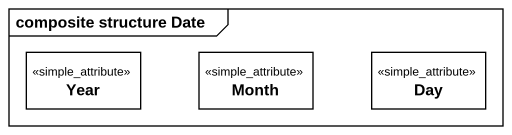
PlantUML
@startuml
mainframe composite structure Date
rectangle Year <<simple_attribute>>
rectangle Month <<simple_attribute>>
rectangle Day <<simple_attribute>>
@enduml
